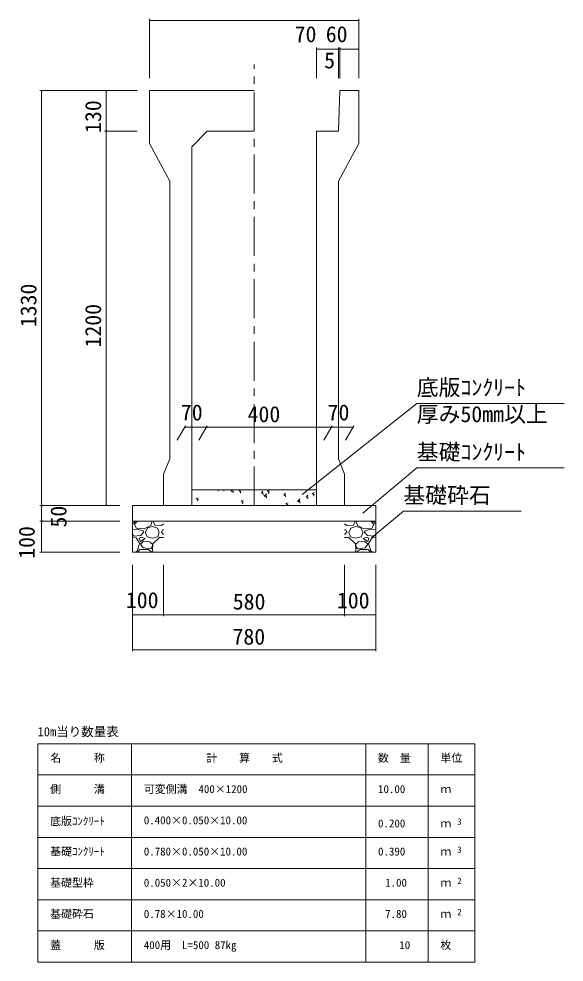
# Model space of a CAD drawing. Units: millimetres on the paper, scale 1:20. Extents: x 0 to 841, y 0 to 594.
# Drawn here: x 311.6 to 398.9, y 179.6 to 330.8 of the extents above; entities that cross this region are included whole.
import ezdxf
from ezdxf.enums import TextEntityAlignment as Align

# ---------------------------------------------------------------- set-up
doc = ezdxf.new("R2010")
doc.units = ezdxf.units.MM
doc.linetypes.add('USER1', pattern=[10, 6.25, -1.25, 1.25, -1.25])
for name, color, linetype, lineweight in [('D-STR-DIM（寸法）', 7, 'Continuous', 18), ('D-STR-HTXT（旗揚げ）', 4, 'Continuous', 18), ('D-STR-STRn（構造物）', 5, 'Continuous', 18), ('D-STR（構造物外形線）', 1, 'Continuous', 18)]:
    doc.layers.add(name, color=color, linetype=linetype, lineweight=lineweight)
doc.layers.add('D-STR-TXT（文字）', color=7, linetype='Continuous')
doc.styles.add('ＭＳ ゴシック', font='')
doc.styles.get('ＭＳ ゴシック').set_extended_font_data('MS Gothic')

msp = doc.modelspace()

# ---------------------------------------------------------------- linework, layer by layer
at = {"layer": 'D-STR-DIM（寸法）'}
for p, q in [((332.496, 321.275), (332.496, 330.764)), ((332.496, 330.514), (332.646, 330.539)), ((332.496, 330.514), (332.516, 330.514)), ((332.646, 330.489), (332.496, 330.514)), ((332.516, 330.514), (365.976, 330.514)), ((365.846, 330.539), (365.996, 330.514)), ((365.996, 330.514), (365.846, 330.489)), ((365.996, 330.514), (365.976, 330.514)), ((365.996, 321.275), (365.996, 330.764)), ((359.246, 321.275), (359.246, 326.181)), ((359.246, 325.931), (359.396, 325.956)), ((359.246, 325.931), (359.266, 325.931)), ((359.396, 325.906), (359.246, 325.931)), ((359.266, 325.931), (362.726, 325.931)), ((362.596, 325.956), (362.746, 325.931)), ((362.746, 325.931), (362.596, 325.906)), ((362.746, 325.931), (362.726, 325.931)), ((362.746, 321.275), (362.746, 326.181)), ((362.746, 321.275), (362.746, 326.181)), ((362.746, 325.931), (362.896, 325.956)), ((362.746, 325.931), (362.766, 325.931)), ((362.896, 325.906), (362.746, 325.931)), ((362.974, 325.931), (362.766, 325.931)), ((362.844, 325.956), (362.994, 325.931)), ((362.994, 325.931), (362.844, 325.906)), ((362.994, 325.931), (362.974, 325.931)), ((362.994, 321.219), (362.994, 326.181)), ((362.994, 321.219), (362.994, 326.181)), ((362.994, 325.931), (363.144, 325.956)), ((362.994, 325.931), (363.014, 325.931)), ((363.144, 325.906), (362.994, 325.931)), ((363.014, 325.931), (365.976, 325.931)), ((365.846, 325.956), (365.996, 325.931)), ((365.996, 325.931), (365.846, 325.906)), ((365.996, 325.931), (365.976, 325.931)), ((365.996, 321.275), (365.996, 326.181)), ((330.496, 319.275), (314.95, 319.275)), ((315.175, 319.125), (315.2, 319.275)), ((315.2, 319.275), (315.2, 319.255)), ((315.2, 319.275), (315.225, 319.125)), ((315.2, 319.255), (315.2, 252.795)), ((330.496, 319.275), (325.31, 319.275)), ((325.535, 319.125), (325.56, 319.275)), ((325.56, 319.275), (325.56, 319.255)), ((325.56, 319.275), (325.585, 319.125)), ((325.56, 312.795), (325.56, 319.255)), ((330.496, 312.775), (325.31, 312.775)), ((330.496, 312.775), (325.31, 312.775)), ((325.56, 312.775), (325.535, 312.925)), ((325.535, 312.625), (325.56, 312.775)), ((325.585, 312.925), (325.56, 312.775)), ((325.56, 312.775), (325.56, 312.795)), ((325.56, 312.775), (325.56, 312.755)), ((325.56, 312.775), (325.585, 312.625)), ((325.56, 312.755), (325.56, 252.795)), ((336.901, 263.248), (338.237, 265.562)), ((338.092, 265.312), (338.242, 265.337)), ((338.092, 265.312), (338.112, 265.312)), ((338.242, 265.287), (338.092, 265.312)), ((338.112, 265.312), (341.572, 265.312)), ((340.401, 263.248), (341.737, 265.562)), ((340.401, 263.248), (341.737, 265.562)), ((341.442, 265.337), (341.592, 265.312)), ((341.592, 265.312), (341.442, 265.287)), ((341.592, 265.312), (341.572, 265.312)), ((341.592, 265.312), (341.742, 265.337)), ((341.592, 265.312), (341.612, 265.312)), ((341.742, 265.287), (341.592, 265.312)), ((361.572, 265.312), (341.612, 265.312)), ((360.401, 263.248), (361.737, 265.562)), ((360.401, 263.248), (361.737, 265.562)), ((361.442, 265.337), (361.592, 265.312)), ((361.592, 265.312), (361.442, 265.287)), ((361.592, 265.312), (361.572, 265.312)), ((361.592, 265.312), (361.742, 265.337)), ((361.592, 265.312), (361.612, 265.312)), ((361.742, 265.287), (361.592, 265.312)), ((365.072, 265.312), (361.612, 265.312)), ((363.901, 263.248), (365.237, 265.562)), ((364.942, 265.337), (365.092, 265.312)), ((365.092, 265.312), (364.942, 265.287)), ((365.092, 265.312), (365.072, 265.312)), ((327.746, 252.775), (314.95, 252.775)), ((327.746, 252.775), (314.95, 252.775)), ((315.2, 252.775), (315.175, 252.925)), ((315.175, 252.625), (315.2, 252.775)), ((315.225, 252.925), (315.2, 252.775)), ((315.2, 252.775), (315.2, 252.795)), ((315.2, 252.775), (315.2, 252.755)), ((315.2, 252.775), (315.225, 252.625)), ((315.2, 252.755), (315.2, 250.295)), ((327.746, 252.775), (325.31, 252.775)), ((325.56, 252.775), (325.535, 252.925)), ((325.585, 252.925), (325.56, 252.775)), ((325.56, 252.775), (325.56, 252.795)), ((327.746, 250.275), (314.95, 250.275)), ((327.746, 250.275), (314.95, 250.275)), ((315.2, 250.275), (315.175, 250.425)), ((315.175, 250.125), (315.2, 250.275)), ((315.225, 250.425), (315.2, 250.275)), ((315.2, 250.275), (315.2, 250.295)), ((315.2, 250.275), (315.2, 250.255)), ((315.2, 250.275), (315.225, 250.125)), ((315.2, 250.255), (315.2, 245.295)), ((327.746, 245.275), (314.95, 245.275)), ((315.2, 245.275), (315.175, 245.425)), ((315.225, 245.425), (315.2, 245.275)), ((315.2, 245.275), (315.2, 245.295)), ((329.746, 243.275), (329.746, 229.402)), ((329.746, 243.275), (329.746, 235.025)), ((334.746, 243.275), (334.746, 235.025)), ((334.746, 243.275), (334.746, 235.025)), ((363.746, 243.275), (363.746, 235.025)), ((363.746, 243.275), (363.746, 235.025)), ((368.746, 243.275), (368.746, 229.402)), ((368.746, 243.275), (368.746, 235.025)), ((329.746, 235.275), (329.896, 235.3)), ((329.746, 235.275), (329.766, 235.275)), ((329.896, 235.25), (329.746, 235.275)), ((329.766, 235.275), (334.726, 235.275)), ((334.596, 235.3), (334.746, 235.275)), ((334.746, 235.275), (334.596, 235.25)), ((334.746, 235.275), (334.726, 235.275)), ((334.746, 235.275), (334.896, 235.3)), ((334.746, 235.275), (334.766, 235.275)), ((334.896, 235.25), (334.746, 235.275)), ((334.766, 235.275), (363.726, 235.275)), ((363.596, 235.3), (363.746, 235.275)), ((363.746, 235.275), (363.596, 235.25)), ((363.746, 235.275), (363.726, 235.275)), ((363.746, 235.275), (363.896, 235.3)), ((363.746, 235.275), (363.766, 235.275)), ((363.896, 235.25), (363.746, 235.275)), ((363.766, 235.275), (368.726, 235.275)), ((368.596, 235.3), (368.746, 235.275)), ((368.746, 235.275), (368.596, 235.25)), ((368.746, 235.275), (368.726, 235.275)), ((329.746, 229.652), (329.896, 229.677)), ((329.746, 229.652), (329.766, 229.652)), ((329.896, 229.627), (329.746, 229.652)), ((329.766, 229.652), (368.726, 229.652)), ((368.596, 229.677), (368.746, 229.652)), ((368.746, 229.652), (368.596, 229.627)), ((368.746, 229.652), (368.726, 229.652))]:
    msp.add_line(p, q, dxfattribs=at)
at = {"layer": 'D-STR-HTXT（旗揚げ）'}
for p, q in [((356.94, 254.54), (375.29, 269.135)), ((398.888, 269.135), (375.29, 269.135)), ((366.652, 251.544), (375.298, 258.808)), ((398.896, 258.808), (375.298, 258.808)), ((368.064, 247.615), (373.147, 251.877)), ((392.011, 251.877), (373.147, 251.877)), ((314.619, 214.589), (384.619, 214.589)), ((314.619, 179.589), (314.619, 214.589)), ((329.619, 179.589), (329.619, 214.589)), ((367.119, 179.589), (367.119, 214.589)), ((377.119, 198.589), (377.119, 214.589)), ((377.119, 179.589), (377.119, 214.589)), ((384.619, 179.589), (384.619, 214.589)), ((314.619, 209.589), (384.619, 209.589)), ((314.619, 204.589), (384.619, 204.589)), ((314.619, 199.589), (384.619, 199.589)), ((314.619, 194.589), (384.619, 194.589)), ((314.619, 189.589), (384.619, 189.589)), ((314.619, 184.589), (384.619, 184.589)), ((314.619, 179.589), (384.619, 179.589))]:
    msp.add_line(p, q, dxfattribs=at)
at = {"layer": 'D-STR-STRn（構造物）', "color": 7, "linetype": 'USER1'}
msp.add_line((349.246, 252.775), (349.246, 323.43), dxfattribs=at)
at = {"layer": 'D-STR-STRn（構造物）', "color": 7}
for p, q in [((339.246, 255.275), (359.246, 255.275)), ((339.978, 253.886), (340.328, 254.021)), ((343.507, 255.08), (343.471, 255.275)), ((344.389, 255.054), (344.463, 255.275)), ((345.51, 255.077), (345.7, 255.275)), ((345.51, 255.077), (345.954, 255.008)), ((345.912, 254.786), (345.857, 255.26)), ((346.834, 255.071), (347.005, 255.275)), ((346.834, 255.071), (347.132, 255.045)), ((347.094, 254.766), (347.036, 255.079)), ((350.42, 254.757), (350.661, 255.044)), ((350.42, 254.757), (350.719, 254.731)), ((350.68, 254.452), (350.622, 254.766)), ((350.846, 254.25), (351.235, 254.656)), ((350.846, 254.25), (351.291, 254.181)), ((351.248, 253.958), (351.193, 254.433)), ((351.365, 255.098), (351.715, 255.233)), ((351.365, 255.098), (351.614, 254.931)), ((351.574, 254.653), (351.676, 254.956)), ((354.006, 254.443), (354.247, 254.73)), ((354.006, 254.443), (354.305, 254.417)), ((354.266, 254.139), (354.209, 254.452)), ((357.592, 254.129), (357.833, 254.417)), ((357.592, 254.129), (357.891, 254.103)), ((357.853, 253.825), (357.795, 254.138)), ((358.551, 254.698), (358.901, 254.832)), ((358.551, 254.698), (358.799, 254.53)), ((358.76, 254.253), (358.861, 254.555)), ((339.978, 253.886), (340.227, 253.719)), ((340.188, 253.441), (340.289, 253.743)), ((347.164, 253.486), (347.514, 253.62)), ((347.164, 253.486), (347.413, 253.318)), ((347.373, 253.041), (347.475, 253.343)), ((354.349, 253.085), (354.7, 253.22)), ((354.35, 253.085), (354.598, 252.918)), ((354.604, 252.775), (354.66, 252.942)), ((356.182, 253.422), (356.571, 253.828)), ((356.182, 253.422), (356.627, 253.353)), ((356.584, 253.13), (356.529, 253.605))]:
    msp.add_line(p, q, dxfattribs=at)
at = {"layer": 'D-STR-STRn（構造物）'}
for p, q in [((329.746, 252.775), (368.746, 252.775)), ((329.746, 252.775), (329.746, 245.275)), ((368.746, 252.775), (368.746, 245.275)), ((329.746, 250.275), (368.746, 250.275)), ((329.746, 249.84), (330.309, 250.275)), ((330.055, 249.723), (330.552, 250.275)), ((330.415, 249.12), (330.065, 249.72)), ((332.707, 249.569), (331.657, 249.019)), ((332.907, 250.273), (332.707, 249.573)), ((333.077, 250.275), (333.347, 249.635)), ((333.352, 249.62), (334.402, 249.57)), ((334.405, 249.577), (334.746, 249.84)), ((364.087, 249.577), (363.746, 249.84)), ((365.141, 249.62), (364.091, 249.57)), ((365.416, 250.275), (365.146, 249.635)), ((365.586, 250.273), (365.786, 249.573)), ((365.785, 249.569), (366.835, 249.019)), ((368.438, 249.723), (367.941, 250.275)), ((368.078, 249.12), (368.428, 249.72)), ((368.746, 249.84), (368.183, 250.275)), ((330.509, 248.967), (329.746, 248.887)), ((329.953, 247.889), (329.746, 248.115)), ((331.102, 247.976), (329.952, 247.876)), ((331.652, 249.033), (330.402, 249.133)), ((331.503, 248.726), (330.503, 248.976)), ((331.555, 248.473), (331.105, 247.973)), ((331.556, 248.47), (331.506, 248.72)), ((331.801, 248.474), (332.101, 247.774)), ((331.854, 248.473), (332.154, 249.173)), ((332.156, 249.173), (332.956, 249.423)), ((332.953, 249.423), (333.753, 249.123)), ((333.756, 249.121), (334.056, 248.471)), ((333.803, 247.775), (334.053, 248.475)), ((334.746, 248.115), (334.403, 248.489)), ((334.404, 248.474), (334.554, 248.874)), ((334.746, 248.887), (334.559, 248.867)), ((363.746, 248.887), (363.933, 248.867)), ((363.746, 248.115), (364.089, 248.489)), ((364.089, 248.474), (363.939, 248.874)), ((364.737, 249.121), (364.437, 248.471)), ((364.689, 247.775), (364.439, 248.475)), ((365.539, 249.423), (364.739, 249.123)), ((366.337, 249.173), (365.537, 249.423)), ((366.639, 248.473), (366.339, 249.173)), ((366.692, 248.474), (366.392, 247.774)), ((366.841, 249.033), (368.091, 249.133)), ((366.937, 248.47), (366.987, 248.72)), ((366.938, 248.473), (367.388, 247.973)), ((366.989, 248.726), (367.989, 248.976)), ((367.391, 247.976), (368.541, 247.876)), ((367.983, 248.967), (368.746, 248.887)), ((368.539, 247.889), (368.746, 248.115)), ((330.356, 247.568), (329.746, 247.619)), ((330.916, 246.676), (330.366, 247.576)), ((330.506, 245.421), (330.906, 246.671)), ((330.853, 247.523), (331.053, 247.023)), ((331.204, 247.671), (330.854, 247.521)), ((331.053, 247.024), (331.803, 247.474)), ((331.053, 246.575), (331.453, 245.975)), ((331.555, 247.073), (331.055, 246.573)), ((331.807, 247.474), (331.207, 247.674)), ((332.561, 246.926), (331.561, 247.076)), ((332.101, 247.769), (332.951, 247.519)), ((332.965, 246.562), (332.565, 246.912)), ((333.003, 246.625), (332.953, 245.575)), ((332.955, 246.273), (332.955, 246.573)), ((332.958, 247.52), (333.808, 247.77)), ((334.156, 247.673), (333.006, 246.623)), ((334.746, 247.619), (334.156, 247.668)), ((363.746, 247.619), (364.336, 247.668)), ((364.336, 247.673), (365.486, 246.623)), ((365.535, 247.52), (364.685, 247.77)), ((365.49, 246.625), (365.54, 245.575)), ((365.527, 246.562), (365.927, 246.912)), ((365.538, 246.273), (365.538, 246.573)), ((366.391, 247.769), (365.541, 247.519)), ((365.932, 246.926), (366.932, 247.076)), ((366.686, 247.474), (367.286, 247.674)), ((367.439, 247.024), (366.689, 247.474)), ((366.938, 247.073), (367.438, 246.573)), ((367.439, 246.575), (367.039, 245.975)), ((367.288, 247.671), (367.638, 247.521)), ((367.639, 247.523), (367.439, 247.023)), ((367.577, 246.676), (368.127, 247.576)), ((367.987, 245.421), (367.587, 246.671)), ((368.136, 247.568), (368.746, 247.619)), ((329.746, 245.275), (368.746, 245.275)), ((330.309, 245.275), (330.505, 245.427)), ((330.552, 245.275), (330.955, 245.723)), ((330.955, 245.723), (332.255, 245.723)), ((331.457, 245.971), (332.707, 245.821)), ((332.253, 245.734), (332.903, 245.284)), ((332.706, 245.824), (332.956, 246.274)), ((332.947, 245.585), (333.077, 245.275)), ((365.546, 245.585), (365.416, 245.275)), ((365.786, 245.824), (365.536, 246.274)), ((366.239, 245.734), (365.589, 245.284)), ((367.036, 245.971), (365.786, 245.821)), ((367.538, 245.723), (366.238, 245.723)), ((367.941, 245.275), (367.538, 245.723)), ((368.183, 245.275), (367.987, 245.427))]:
    msp.add_line(p, q, dxfattribs=at)
at = {"layer": 'D-STR（構造物外形線）'}
for p, q in [((332.496, 319.275), (349.246, 319.275)), ((332.496, 319.275), (332.496, 310.775)), ((362.996, 319.275), (362.746, 312.775)), ((362.996, 319.275), (365.996, 319.275)), ((365.996, 319.275), (365.996, 310.775)), ((341.746, 312.775), (339.246, 310.275)), ((341.746, 312.775), (349.246, 312.775)), ((359.246, 312.775), (359.246, 252.775)), ((359.246, 312.775), (362.746, 312.775)), ((332.496, 310.775), (335.746, 304.775)), ((339.246, 252.775), (339.246, 310.275)), ((365.996, 310.775), (362.746, 304.775)), ((335.746, 260.275), (335.746, 304.775)), ((362.746, 260.275), (362.746, 304.775)), ((334.746, 257.775), (335.746, 260.275)), ((363.746, 257.775), (362.746, 260.275)), ((334.746, 252.775), (334.746, 257.775)), ((363.746, 252.775), (363.746, 257.775)), ((339.246, 252.775), (334.746, 252.775)), ((359.246, 252.775), (363.746, 252.775))]:
    msp.add_line(p, q, dxfattribs=at)

# ---------------------------------------------------------------- texts
at = {"layer": 'D-STR-DIM（寸法）', "style": 'ＭＳ ゴシック'}
for s, p in [('70', (355.74, 326.256)), ('60', (360.719, 326.256)), ('5', (360.46, 322.06)), ('70', (337.515, 265.637)), ('400', (348.199, 265.362)), ('70', (361.015, 265.637)), ('100', (328.702, 235.554)), ('580', (345.826, 235.325)), ('100', (362.503, 235.504)), ('780', (345.782, 229.702))]:
    msp.add_text(s, height=2.566, dxfattribs=at).set_placement(p, align=Align.BOTTOM_LEFT)
for s, p in [('130', (325.51, 312.481)), ('1330', (315.15, 281.344)), ('1200', (325.51, 278.094)), ('50', (319.968, 249.242)), ('100', (314.875, 244.231))]:
    msp.add_text(s, height=2.566, rotation=90, dxfattribs=at).set_placement(p, align=Align.BOTTOM_LEFT)
at = {"layer": 'D-STR-TXT（文字）', "style": 'ＭＳ ゴシック'}
for s, height, p in [('底版ｺﾝｸﾘｰﾄ', 2.566, (375.29, 269.635)), ('厚み50mm以上', 2.566, (375.29, 265.363)), ('基礎ｺﾝｸﾘｰﾄ', 2.566, (375.298, 259.308)), ('基礎砕石', 2.566, (373.147, 252.377)), ('10m当り数量表', 1.466, (314.564, 215.352)), ('名\u3000\u3000\u3000称', 1.283, (316.58, 211.291)), ('計\u3000\u3000算\u3000\u3000式', 1.283, (341.584, 211.291)), ('数\u3000量', 1.283, (369.08, 211.291)), ('単位', 1.283, (379.08, 211.291)), ('側\u3000\u3000\u3000溝', 1.283, (316.58, 206.291)), ('可変側溝\u3000400×1200', 1.283, (331.58, 206.291)), ('10.00', 1.283, (369.094, 206.291)), ('ｍ', 1.283, (379.08, 206.291)), ('底版ｺﾝｸﾘｰﾄ', 1.283, (316.58, 201.158)), ('0.400×0.050×10.00', 1.283, (331.58, 201.291)), ('3', 1.026, (381.781, 201.293)), ('0.200', 1.283, (369.094, 200.791)), ('ｍ', 1.283, (379.08, 200.791)), ('基礎ｺﾝｸﾘｰﾄ', 1.283, (316.58, 196.291)), ('3', 1.026, (381.781, 196.793)), ('0.780×0.050×10.00', 1.283, (331.58, 196.291)), ('0.390', 1.283, (369.094, 196.291)), ('ｍ', 1.283, (379.08, 196.291)), ('基礎型枠', 1.283, (316.58, 191.291)), ('0.050×2×10.00', 1.283, (331.58, 191.291)), ('1.00', 1.283, (370.231, 191.291)), ('ｍ', 1.283, (379.08, 191.291)), ('2', 1.026, (381.781, 191.793)), ('基礎砕石', 1.283, (316.58, 186.291)), ('0.78×10.00', 1.283, (331.58, 186.291)), ('7.80', 1.283, (370.231, 186.291)), ('ｍ', 1.283, (379.08, 186.291)), ('2', 1.026, (381.781, 186.793)), ('蓋\u3000\u3000\u3000版', 1.283, (316.58, 181.291)), ('400用\u3000L=500 87kg', 1.283, (331.58, 181.291)), ('10', 1.283, (372.505, 181.291)), ('枚', 1.283, (379.08, 181.291))]:
    msp.add_text(s, height=height, dxfattribs=at).set_placement(p, align=Align.BOTTOM_LEFT)

doc.saveas('drawing.dxf')
